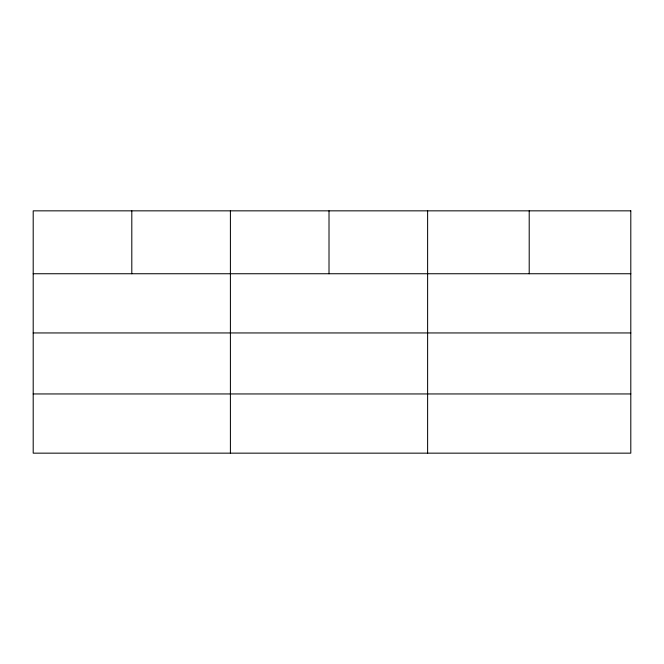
<?xml version="1.0" encoding="UTF-8"?>
<svg xmlns="http://www.w3.org/2000/svg" width="664" height="664" viewBox="0 0 664 664"><rect width="100%" height="100%" fill="white"/><g stroke="black" fill="none" stroke-linecap="round" stroke-linejoin="round"><path stroke-width="1" d="M33.2 273.742L630.8 273.742M33.2 332.946L630.8 332.946M33.2 393.951L630.8 393.951M529.208 210.845L529.208 273.742M427.616 210.845L427.616 453.155M329.012 210.845L329.012 273.742M230.408 210.845L230.408 453.155M131.804 210.845L131.804 273.742M630.8 210.845L33.2 210.845L33.2 453.155L630.8 453.155L630.8 210.845"/></g></svg>
